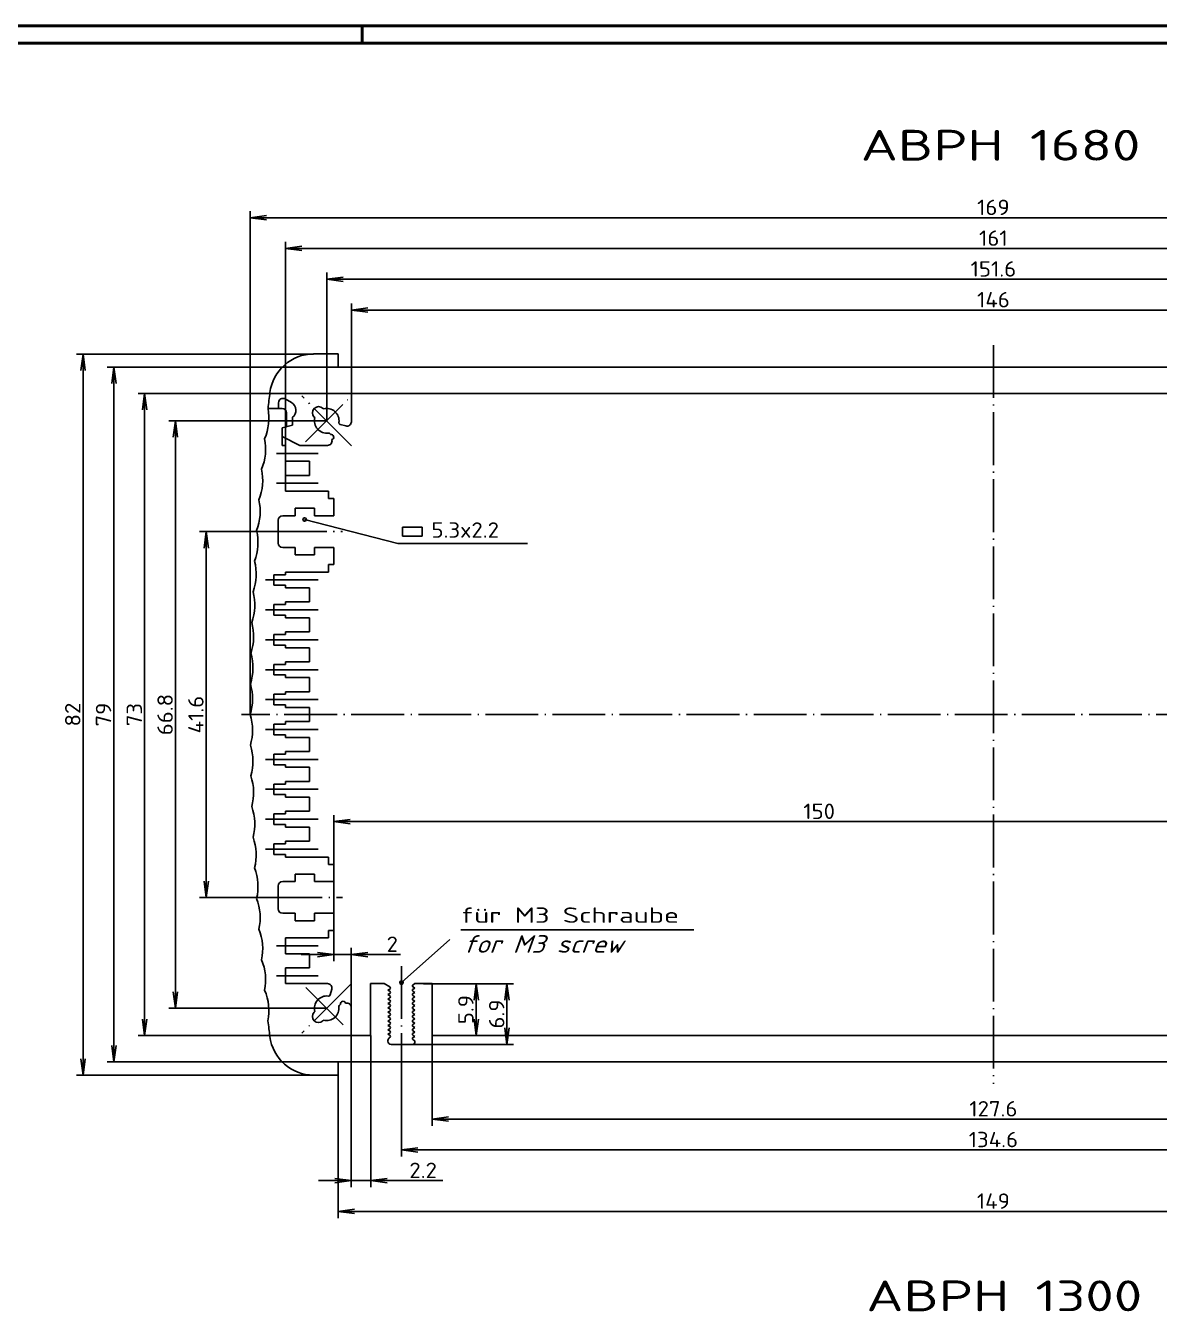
# Model space of a CAD drawing. Extents: x 1 to 840, y 1 to 593.
# Drawn here: x 384.5 to 642.2, y 300.6 to 593 of the extents above; entities that cross this region are included whole.
import ezdxf
from ezdxf.enums import TextEntityAlignment as Align

# ---------------------------------------------------------------- set-up
doc = ezdxf.new("R2010")
doc.units = 0
doc.header["$LTSCALE"] = 0.5
doc.header["$MEASUREMENT"] = 0
doc.linetypes.add('ACAD_ISO04W100', pattern=[30.5, 24, -3, 0.5, -3])
doc.layers.get('0').update_dxf_attribs({"linetype": 'CONTINUOUS'})
doc.styles.get("Standard").update_dxf_attribs({"font": 'ISOCP.shx', "width": 1.2})
doc.dimstyles.new('PHOENIX', dxfattribs={"dimtxt": 3.5, "dimasz": 3.72, "dimexe": 1.5, "dimexo": 0, "dimgap": 0.7, "dimtad": 1, "dimdsep": 46, "dimtxsty": 'STANDARD', "dimblk1": '_OPEN15', "dimblk2": '_OPEN15', "dimsah": 1, "dimcen": 0, "dimclrd": 1, "dimclre": 1, "dimclrt": 5, "dimadec": 0, "dimazin": 0, "dimtfac": 0.666667, "dimtmove": 0, "dimatfit": 0, "dimldrblk": '_OPEN15', "dimfxl": 1, "dimtolj": 1, "dimarcsym": 0})

# ---------------------------------------------------------------- blocks, each defined once
blk = doc.blocks.new('_OPEN15', base_point=(1, 0))
at = {"color": 0, "linetype": 'ByBlock'}
for p, q in [((1, 0), (0, 0.132)), ((0, 0), (1, 0)), ((1, 0), (0, -0.132))]:
    blk.add_line(p, q, dxfattribs=at)
blk = doc.blocks.new('*D48')
at = {"color": 1, "linetype": 'Continuous', "lineweight": -2}
for p, q in [((435.5, 436.34), (435.5, 550.84)), ((773.5, 436.34), (773.5, 550.84)), ((439.22, 549.34), (769.78, 549.34))]:
    blk.add_line(p, q, dxfattribs=at)
at = {"color": 1, "linetype": 'Continuous', "lineweight": -2, "xscale": 3.72, "yscale": 3.72, "zscale": 3.72, "rotation": 180}
blk.add_blockref('_OPEN15', (435.5, 549.34), dxfattribs=at)
at = {"color": 1, "linetype": 'Continuous', "lineweight": -2, "xscale": 3.72, "yscale": 3.72, "zscale": 3.72}
blk.add_blockref('_OPEN15', (773.5, 549.34), dxfattribs=at)
at = {"color": 5, "linetype": 'Continuous', "insert": (604.5, 551.69), "char_height": 3.5, "attachment_point": 5}
blk.add_mtext('\\A1;169', dxfattribs=at)
blk = doc.blocks.new('*D49')
at = {"color": 1, "linetype": 'Continuous', "lineweight": -2}
for p, q in [((443.5, 487.14), (443.5, 543.84)), ((765.5, 487.14), (765.5, 543.84)), ((447.22, 542.34), (761.78, 542.34))]:
    blk.add_line(p, q, dxfattribs=at)
at = {"color": 1, "linetype": 'Continuous', "lineweight": -2, "xscale": 3.72, "yscale": 3.72, "zscale": 3.72, "rotation": 180}
blk.add_blockref('_OPEN15', (443.5, 542.34), dxfattribs=at)
at = {"color": 1, "linetype": 'Continuous', "lineweight": -2, "xscale": 3.72, "yscale": 3.72, "zscale": 3.72}
blk.add_blockref('_OPEN15', (765.5, 542.34), dxfattribs=at)
at = {"color": 5, "linetype": 'Continuous', "insert": (604.5, 544.69), "char_height": 3.5, "attachment_point": 5}
blk.add_mtext('\\A1;161', dxfattribs=at)
blk = doc.blocks.new('*D50')
at = {"color": 1, "linetype": 'Continuous', "lineweight": -2}
for p, q in [((452.91, 503.14), (452.91, 536.84)), ((456.63, 535.34), (752.39, 535.34)), ((756.11, 503.14), (756.11, 536.84))]:
    blk.add_line(p, q, dxfattribs=at)
at = {"color": 1, "linetype": 'Continuous', "lineweight": -2, "xscale": 3.72, "yscale": 3.72, "zscale": 3.72, "rotation": 180}
blk.add_blockref('_OPEN15', (452.91, 535.34), dxfattribs=at)
at = {"color": 1, "linetype": 'Continuous', "lineweight": -2, "xscale": 3.72, "yscale": 3.72, "zscale": 3.72}
blk.add_blockref('_OPEN15', (756.11, 535.34), dxfattribs=at)
at = {"color": 5, "linetype": 'Continuous', "insert": (604.51, 537.69), "char_height": 3.5, "attachment_point": 5}
blk.add_mtext('\\A1;151.6', dxfattribs=at)
blk = doc.blocks.new('*D51')
at = {"color": 1, "linetype": 'Continuous', "lineweight": -2}
for p, q in [((458.51, 509.34), (458.51, 529.84)), ((750.51, 509.34), (750.51, 529.84)), ((462.23, 528.34), (746.79, 528.34))]:
    blk.add_line(p, q, dxfattribs=at)
at = {"color": 1, "linetype": 'Continuous', "lineweight": -2, "xscale": 3.72, "yscale": 3.72, "zscale": 3.72, "rotation": 180}
blk.add_blockref('_OPEN15', (458.51, 528.34), dxfattribs=at)
at = {"color": 1, "linetype": 'Continuous', "lineweight": -2, "xscale": 3.72, "yscale": 3.72, "zscale": 3.72}
blk.add_blockref('_OPEN15', (750.51, 528.34), dxfattribs=at)
at = {"color": 5, "linetype": 'Continuous', "insert": (604.51, 530.69), "char_height": 3.5, "attachment_point": 5}
blk.add_mtext('\\A1;146', dxfattribs=at)
blk = doc.blocks.new('*D52')
at = {"color": 1, "linetype": 'Continuous', "lineweight": -2}
for p, q in [((455.5, 354.34), (455.5, 321.84)), ((753.5, 354.34), (753.5, 321.84)), ((459.22, 323.34), (749.78, 323.34))]:
    blk.add_line(p, q, dxfattribs=at)
at = {"color": 1, "linetype": 'Continuous', "lineweight": -2, "xscale": 3.72, "yscale": 3.72, "zscale": 3.72, "rotation": 180}
blk.add_blockref('_OPEN15', (455.5, 323.34), dxfattribs=at)
at = {"color": 1, "linetype": 'Continuous', "lineweight": -2, "xscale": 3.72, "yscale": 3.72, "zscale": 3.72}
blk.add_blockref('_OPEN15', (753.5, 323.34), dxfattribs=at)
at = {"color": 5, "linetype": 'Continuous', "insert": (604.5, 325.69), "char_height": 3.5, "attachment_point": 5}
blk.add_mtext('\\A1;149', dxfattribs=at)
blk = doc.blocks.new('*D53')
at = {"color": 1, "linetype": 'Continuous', "lineweight": -2}
for p, q in [((469.9, 357.34), (469.9, 335.84)), ((739.1, 357.34), (739.1, 335.84)), ((473.62, 337.34), (735.38, 337.34))]:
    blk.add_line(p, q, dxfattribs=at)
at = {"color": 1, "linetype": 'Continuous', "lineweight": -2, "xscale": 3.72, "yscale": 3.72, "zscale": 3.72, "rotation": 180}
blk.add_blockref('_OPEN15', (469.9, 337.34), dxfattribs=at)
at = {"color": 1, "linetype": 'Continuous', "lineweight": -2, "xscale": 3.72, "yscale": 3.72, "zscale": 3.72}
blk.add_blockref('_OPEN15', (739.1, 337.34), dxfattribs=at)
at = {"color": 5, "linetype": 'Continuous', "insert": (604.5, 339.69), "char_height": 3.5, "attachment_point": 5}
blk.add_mtext('\\A1;134.6', dxfattribs=at)
blk = doc.blocks.new('*D54')
at = {"color": 1, "linetype": 'Continuous', "lineweight": -2}
for p, q in [((454.5, 387.24), (454.5, 413.49)), ((754.5, 387.24), (754.5, 413.49)), ((458.22, 411.99), (750.78, 411.99))]:
    blk.add_line(p, q, dxfattribs=at)
at = {"color": 1, "linetype": 'Continuous', "lineweight": -2, "xscale": 3.72, "yscale": 3.72, "zscale": 3.72, "rotation": 180}
blk.add_blockref('_OPEN15', (454.5, 411.99), dxfattribs=at)
at = {"color": 1, "linetype": 'Continuous', "lineweight": -2, "xscale": 3.72, "yscale": 3.72, "zscale": 3.72}
blk.add_blockref('_OPEN15', (754.5, 411.99), dxfattribs=at)
at = {"color": 5, "linetype": 'Continuous', "insert": (564.88, 414.34), "char_height": 3.5, "attachment_point": 5}
blk.add_mtext('\\A1;150', dxfattribs=at)
blk = doc.blocks.new('*D55')
at = {"color": 1, "linetype": 'Continuous', "lineweight": -2}
for p, q in [((449.92, 518.34), (396, 518.34)), ((397.5, 514.62), (397.5, 358.06)), ((449.91, 354.34), (396, 354.34))]:
    blk.add_line(p, q, dxfattribs=at)
at = {"color": 1, "linetype": 'Continuous', "lineweight": -2, "xscale": 3.72, "yscale": 3.72, "zscale": 3.72}
for p, rotation in [((397.5, 518.34), 90), ((397.5, 354.34), 270)]:
    blk.add_blockref('_OPEN15', p, dxfattribs=dict(at, rotation=rotation))
at = {"color": 5, "linetype": 'Continuous', "insert": (395.15, 436.34), "char_height": 3.5, "attachment_point": 5, "rotation": 90}
blk.add_mtext('\\A1;82', dxfattribs=at)
blk = doc.blocks.new('*D56')
at = {"color": 1, "linetype": 'Continuous', "lineweight": -2}
for p, q in [((452.91, 503.14), (417, 503.14)), ((418.5, 499.42), (418.5, 373.26)), ((452.9, 369.54), (417, 369.54))]:
    blk.add_line(p, q, dxfattribs=at)
at = {"color": 1, "linetype": 'Continuous', "lineweight": -2, "xscale": 3.72, "yscale": 3.72, "zscale": 3.72}
for p, rotation in [((418.5, 503.14), 90), ((418.5, 369.54), 270)]:
    blk.add_blockref('_OPEN15', p, dxfattribs=dict(at, rotation=rotation))
at = {"color": 5, "linetype": 'Continuous', "insert": (416.15, 436.34), "char_height": 3.5, "attachment_point": 5, "rotation": 90}
blk.add_mtext('\\A1;66.8', dxfattribs=at)
blk = doc.blocks.new('*D57')
at = {"color": 1, "linetype": 'Continuous', "lineweight": -2}
for p, q in [((455.51, 515.34), (403, 515.34)), ((404.5, 511.62), (404.5, 361.06)), ((455.5, 357.34), (403, 357.34))]:
    blk.add_line(p, q, dxfattribs=at)
at = {"color": 1, "linetype": 'Continuous', "lineweight": -2, "xscale": 3.72, "yscale": 3.72, "zscale": 3.72}
for p, rotation in [((404.5, 515.34), 90), ((404.5, 357.34), 270)]:
    blk.add_blockref('_OPEN15', p, dxfattribs=dict(at, rotation=rotation))
at = {"color": 5, "linetype": 'Continuous', "insert": (402.15, 436.34), "char_height": 3.5, "attachment_point": 5, "rotation": 90}
blk.add_mtext('\\A1;79', dxfattribs=at)
blk = doc.blocks.new('*D58')
at = {"color": 1, "linetype": 'Continuous', "lineweight": -2}
for p, q in [((458.51, 509.34), (410, 509.34)), ((411.5, 505.62), (411.5, 367.06)), ((458.5, 363.34), (410, 363.34))]:
    blk.add_line(p, q, dxfattribs=at)
at = {"color": 1, "linetype": 'Continuous', "lineweight": -2, "xscale": 3.72, "yscale": 3.72, "zscale": 3.72}
for p, rotation in [((411.5, 509.34), 90), ((411.5, 363.34), 270)]:
    blk.add_blockref('_OPEN15', p, dxfattribs=dict(at, rotation=rotation))
at = {"color": 5, "linetype": 'Continuous', "insert": (409.15, 436.34), "char_height": 3.5, "attachment_point": 5, "rotation": 90}
blk.add_mtext('\\A1;73', dxfattribs=at)
blk = doc.blocks.new('*D59')
at = {"color": 1, "linetype": 'Continuous', "lineweight": -2}
for p, q in [((440.9, 477.94), (424, 477.94)), ((425.5, 474.22), (425.5, 398.46)), ((439.9, 394.74), (424, 394.74))]:
    blk.add_line(p, q, dxfattribs=at)
at = {"color": 1, "linetype": 'Continuous', "lineweight": -2, "xscale": 3.72, "yscale": 3.72, "zscale": 3.72}
for p, rotation in [((425.5, 477.94), 90), ((425.5, 394.74), 270)]:
    blk.add_blockref('_OPEN15', p, dxfattribs=dict(at, rotation=rotation))
at = {"color": 5, "linetype": 'Continuous', "insert": (423.15, 436.34), "char_height": 3.5, "attachment_point": 5, "rotation": 90}
blk.add_mtext('\\A1;41.6', dxfattribs=at)
blk = doc.blocks.new('*D60')
at = {"color": 1, "linetype": 'Continuous', "lineweight": -2}
for p, q in [((454.5, 389.19), (454.5, 380.27)), ((458.5, 369.74), (458.5, 383.27)), ((450.78, 381.77), (447.06, 381.77)), ((454.5, 381.77), (458.5, 381.77)), ((462.22, 381.77), (469.68, 381.77))]:
    blk.add_line(p, q, dxfattribs=at)
at = {"color": 1, "linetype": 'Continuous', "lineweight": -2, "xscale": 3.72, "yscale": 3.72, "zscale": 3.72}
blk.add_blockref('_OPEN15', (454.5, 381.77), dxfattribs=at)
at = {"color": 1, "linetype": 'Continuous', "lineweight": -2, "xscale": 3.72, "yscale": 3.72, "zscale": 3.72, "rotation": 180}
blk.add_blockref('_OPEN15', (458.5, 381.77), dxfattribs=at)
at = {"color": 5, "linetype": 'Continuous', "insert": (467.81, 384.12), "char_height": 3.5, "attachment_point": 5}
blk.add_mtext('\\A1;2', dxfattribs=at)
blk = doc.blocks.new('*D61')
at = {"color": 1, "linetype": 'Continuous', "lineweight": -2}
for p, q in [((458.5, 363.34), (458.5, 328.84)), ((462.9, 363.34), (462.9, 328.84)), ((454.78, 330.34), (451.06, 330.34)), ((458.5, 330.34), (462.9, 330.34)), ((466.62, 330.34), (479.33, 330.34))]:
    blk.add_line(p, q, dxfattribs=at)
at = {"color": 1, "linetype": 'Continuous', "lineweight": -2, "xscale": 3.72, "yscale": 3.72, "zscale": 3.72}
blk.add_blockref('_OPEN15', (458.5, 330.34), dxfattribs=at)
at = {"color": 1, "linetype": 'Continuous', "lineweight": -2, "xscale": 3.72, "yscale": 3.72, "zscale": 3.72, "rotation": 180}
blk.add_blockref('_OPEN15', (462.9, 330.34), dxfattribs=at)
at = {"color": 5, "linetype": 'Continuous', "insert": (474.83, 332.69), "char_height": 3.5, "attachment_point": 5}
blk.add_mtext('\\A1;2.2', dxfattribs=at)
blk = doc.blocks.new('*D62')
at = {"color": 1, "linetype": 'Continuous', "lineweight": -2}
for p, q in [((476.9, 363.34), (476.9, 342.84)), ((732.1, 363.34), (732.1, 342.84)), ((480.62, 344.34), (728.38, 344.34))]:
    blk.add_line(p, q, dxfattribs=at)
at = {"color": 1, "linetype": 'Continuous', "lineweight": -2, "xscale": 3.72, "yscale": 3.72, "zscale": 3.72, "rotation": 180}
blk.add_blockref('_OPEN15', (476.9, 344.34), dxfattribs=at)
at = {"color": 1, "linetype": 'Continuous', "lineweight": -2, "xscale": 3.72, "yscale": 3.72, "zscale": 3.72}
blk.add_blockref('_OPEN15', (732.1, 344.34), dxfattribs=at)
at = {"color": 5, "linetype": 'Continuous', "insert": (604.5, 346.69), "char_height": 3.5, "attachment_point": 5}
blk.add_mtext('\\A1;127.6', dxfattribs=at)
blk = doc.blocks.new('*D72')
at = {"color": 1, "linetype": 'Continuous', "lineweight": -2}
for p, q in [((476.9, 375.14), (488.4, 375.14)), ((486.9, 371.42), (486.9, 367.06)), ((485.26, 363.34), (488.4, 363.34))]:
    blk.add_line(p, q, dxfattribs=at)
at = {"color": 1, "linetype": 'Continuous', "lineweight": -2, "xscale": 3.72, "yscale": 3.72, "zscale": 3.72}
for p, rotation in [((486.9, 375.14), 90), ((486.9, 363.34), 270)]:
    blk.add_blockref('_OPEN15', p, dxfattribs=dict(at, rotation=rotation))
at = {"color": 5, "linetype": 'Continuous', "insert": (484.55, 369.24), "char_height": 3.5, "attachment_point": 5, "rotation": 90}
blk.add_mtext('\\A1;5.9', dxfattribs=at)
blk = doc.blocks.new('*D73')
at = {"color": 1, "linetype": 'Continuous', "lineweight": -2}
for p, q in [((474.93, 375.14), (495.4, 375.14)), ((493.9, 365.06), (493.9, 371.42)), ((472.46, 361.34), (495.4, 361.34))]:
    blk.add_line(p, q, dxfattribs=at)
at = {"color": 1, "linetype": 'Continuous', "lineweight": -2, "xscale": 3.72, "yscale": 3.72, "zscale": 3.72}
for p, rotation in [((493.9, 375.14), 90), ((493.9, 361.34), 270)]:
    blk.add_blockref('_OPEN15', p, dxfattribs=dict(at, rotation=rotation))
at = {"color": 5, "linetype": 'Continuous', "insert": (491.55, 368.24), "char_height": 3.5, "attachment_point": 5, "rotation": 90}
blk.add_mtext('\\A1;6.9', dxfattribs=at)

msp = doc.modelspace()

# ---------------------------------------------------------------- linework, layer by layer
at = {"color": 1, "linetype": 'Continuous', "lineweight": 50}
for p, q in [((1, 593), (840, 593)), ((461, 589), (461, 593))]:
    msp.add_line(p, q, dxfattribs=at)
at = {"color": 3, "linetype": 'Continuous', "lineweight": 50}
msp.add_line((20, 589), (836, 589), dxfattribs=at)
at = {"color": 7, "linetype": 'Continuous'}
for p, q in [((449.9221, 518.3437), (455.5124, 518.3437)), ((455.5124, 518.3437), (455.5124, 515.3437)), ((455.5124, 515.3437), (753.5124, 515.3437)), ((458.5124, 509.3437), (750.5124, 509.3437)), ((458.5124, 502.9464), (458.5124, 509.3437)), ((439.5628, 505.9437), (442.7955, 505.9437)), ((439.5628, 505.9437), (441.9528, 505.9437)), ((441.9528, 505.9437), (441.9528, 507.2524)), ((444.9124, 507.2757), (443.4528, 508.1184)), ((452.1877, 505.8483), (452.0638, 505.9721)), ((443.7955, 501.8116), (443.7955, 504.9437)), ((445.1124, 502.16), (445.1124, 503.9437)), ((450.0839, 503.9922), (450.2078, 503.8684)), ((442.7955, 501.5437), (443.7955, 501.8116)), ((442.7955, 501.5437), (442.7955, 497.5437)), ((442.8124, 501.5437), (445.1124, 502.16)), ((442.8124, 501.5437), (442.8124, 499.5437)), ((453.7341, 500.077), (453.7495, 500.0193)), ((455.9791, 502.322), (457.2535, 501.9805)), ((443.4955, 497.5437), (442.7955, 497.5437)), ((442.8124, 499.5437), (446.8124, 497.5437)), ((443.4955, 493.9437), (443.4955, 497.5437)), ((453.1096, 497.5437), (446.8124, 497.5437)), ((454.0601, 498.8602), (454.0756, 498.8025)), ((448.9955, 493.9437), (443.4955, 493.9437)), ((448.9955, 490.7437), (448.9955, 493.9437)), ((443.4955, 487.1437), (443.4955, 490.7437)), ((448.9955, 490.7437), (443.4955, 490.7437)), ((453.2955, 487.1437), (443.4955, 487.1437)), ((453.2955, 487.1437), (453.2955, 485.4437)), ((453.2955, 485.4437), (454.4955, 485.4437)), ((454.4955, 481.5437), (454.4955, 485.4437)), ((445.6955, 481.5437), (445.6955, 483.2437)), ((445.6955, 483.2437), (450.0955, 483.2437)), ((450.0955, 481.5437), (450.0955, 483.2437)), ((441.8955, 475.3437), (441.8955, 480.5437)), ((445.6955, 481.5437), (442.8955, 481.5437)), ((454.4955, 481.5437), (450.0955, 481.5437)), ((445.6955, 474.3437), (442.8955, 474.3437)), ((445.6955, 474.3437), (445.6955, 472.6437)), ((450.0955, 474.3437), (450.0955, 472.6437)), ((454.4955, 474.3437), (450.0955, 474.3437)), ((454.4955, 474.3437), (454.4955, 470.4437)), ((445.6955, 472.6437), (450.0955, 472.6437)), ((443.4955, 468.1437), (440.8955, 468.1437)), ((440.8955, 468.1437), (440.8955, 465.7437)), ((443.4955, 468.7437), (443.4955, 468.1437)), ((453.2955, 468.7437), (443.4955, 468.7437)), ((453.2955, 470.4437), (453.2955, 468.7437)), ((453.2955, 470.4437), (454.4955, 470.4437)), ((443.4955, 465.7437), (440.8955, 465.7437)), ((443.4955, 465.7437), (443.4955, 465.1437)), ((448.9955, 465.1437), (443.4955, 465.1437)), ((448.9955, 465.1437), (448.9955, 461.9437)), ((443.4955, 461.9437), (443.4955, 461.3437)), ((448.9955, 461.9437), (443.4955, 461.9437)), ((443.4955, 461.3437), (440.8955, 461.3437)), ((440.8955, 461.3437), (440.8955, 458.9437)), ((443.4955, 458.9437), (440.8955, 458.9437)), ((443.4955, 458.9437), (443.4955, 458.3437)), ((448.9955, 458.3437), (443.4955, 458.3437)), ((448.9955, 458.3437), (448.9955, 455.1437)), ((440.8955, 454.5437), (440.8955, 452.1437)), ((443.4955, 454.5437), (440.8955, 454.5437)), ((443.4955, 455.1437), (443.4955, 454.5437)), ((448.9955, 455.1437), (443.4955, 455.1437)), ((443.4955, 452.1437), (440.8955, 452.1437)), ((443.4955, 452.1437), (443.4955, 451.5437)), ((448.9955, 451.5437), (443.4955, 451.5437)), ((448.9955, 451.5437), (448.9955, 448.3437)), ((443.4955, 447.7437), (440.8955, 447.7437)), ((440.8955, 447.7437), (440.8955, 445.3437)), ((443.4955, 448.3437), (443.4955, 447.7437)), ((448.9955, 448.3437), (443.4955, 448.3437)), ((443.4955, 445.3437), (440.8955, 445.3437)), ((443.4955, 445.3437), (443.4955, 444.7437)), ((448.9955, 444.7437), (443.4955, 444.7437)), ((448.9955, 444.7437), (448.9955, 441.5437)), ((443.4955, 441.5437), (443.4955, 440.9437)), ((448.9955, 441.5437), (443.4955, 441.5437)), ((440.8955, 440.9437), (440.8955, 438.5437)), ((443.4955, 440.9437), (440.8955, 440.9437)), ((443.4955, 438.5437), (440.8955, 438.5437)), ((443.4955, 438.5437), (443.4955, 437.9437)), ((448.9955, 437.9437), (443.4955, 437.9437)), ((448.9955, 437.9437), (448.9955, 434.7437)), ((443.4955, 434.1437), (440.8955, 434.1437)), ((440.8955, 431.7437), (440.8955, 434.1437)), ((443.4955, 434.1437), (443.4955, 434.7437)), ((448.9955, 434.7437), (443.4955, 434.7437)), ((443.4955, 431.7437), (440.8955, 431.7437)), ((443.4955, 431.1437), (443.4955, 431.7437)), ((448.9955, 431.1437), (443.4955, 431.1437)), ((448.9955, 427.9437), (448.9955, 431.1437)), ((440.8955, 424.9437), (440.8955, 427.3437)), ((443.4955, 427.3437), (440.8955, 427.3437)), ((443.4955, 427.3437), (443.4955, 427.9437)), ((448.9955, 427.9437), (443.4955, 427.9437)), ((443.4955, 424.9437), (440.8955, 424.9437)), ((443.4955, 424.3437), (443.4955, 424.9437)), ((448.9955, 424.3437), (443.4955, 424.3437)), ((448.9955, 421.1437), (448.9955, 424.3437)), ((443.4955, 420.5437), (443.4955, 421.1437)), ((448.9955, 421.1437), (443.4955, 421.1437)), ((443.4955, 420.5437), (440.8955, 420.5437)), ((440.8955, 418.1437), (440.8955, 420.5437)), ((443.4955, 418.1437), (440.8955, 418.1437)), ((443.4955, 417.5437), (443.4955, 418.1437)), ((448.9955, 417.5437), (443.4955, 417.5437)), ((448.9955, 414.3437), (448.9955, 417.5437)), ((440.8955, 411.3437), (440.8955, 413.7437)), ((443.4955, 413.7437), (440.8955, 413.7437)), ((443.4955, 413.7437), (443.4955, 414.3437)), ((448.9955, 414.3437), (443.4955, 414.3437)), ((443.4955, 411.3437), (440.8955, 411.3437)), ((443.4955, 410.7437), (443.4955, 411.3437)), ((448.9955, 410.7437), (443.4955, 410.7437)), ((448.9955, 407.5437), (448.9955, 410.7437)), ((443.4955, 406.9437), (440.8955, 406.9437)), ((440.8955, 404.5437), (440.8955, 406.9437)), ((443.4955, 406.9437), (443.4955, 407.5437)), ((448.9955, 407.5437), (443.4955, 407.5437)), ((440.8955, 404.5437), (443.4955, 404.5437)), ((443.4955, 404.5437), (443.4955, 403.9437)), ((453.2955, 403.9437), (443.4955, 403.9437)), ((453.2955, 402.2437), (453.2955, 403.9437)), ((453.2955, 402.2437), (454.4955, 402.2437)), ((454.4955, 398.3437), (454.4955, 402.2437)), ((445.6955, 398.3437), (442.8955, 398.3437)), ((445.6955, 398.3437), (445.6955, 400.0437)), ((445.6955, 400.0437), (450.0955, 400.0437)), ((450.0955, 398.3437), (450.0955, 400.0437)), ((454.4955, 398.3437), (450.0955, 398.3437)), ((441.8955, 397.3437), (441.8955, 392.1437)), ((445.6955, 391.1437), (442.8955, 391.1437)), ((445.6955, 391.1437), (445.6955, 389.4437)), ((445.6955, 389.4437), (450.0955, 389.4437)), ((450.0955, 391.1437), (450.0955, 389.4437)), ((454.4955, 391.1437), (450.0955, 391.1437)), ((454.4955, 391.1437), (454.4955, 387.2437)), ((453.2955, 385.5437), (453.2955, 387.2437)), ((453.2955, 387.2437), (454.4955, 387.2437)), ((453.2955, 385.5437), (443.4955, 385.5437)), ((443.4955, 385.5437), (443.4955, 381.9437)), ((448.9955, 381.9437), (443.4955, 381.9437)), ((448.9955, 381.9437), (448.9955, 378.7437)), ((443.4955, 378.7437), (443.4955, 375.1437)), ((448.9955, 378.7437), (443.4955, 378.7437)), ((453.0928, 375.1437), (443.4955, 375.1437)), ((462.8955, 375.1437), (462.8955, 363.3437)), ((465.982, 375.1437), (462.8955, 375.1437)), ((465.982, 375.1437), (467.2472, 374.4025)), ((472.9555, 375.1437), (472.5439, 374.9025)), ((472.9555, 374.1437), (472.5439, 374.3848)), ((472.9555, 375.1437), (476.8955, 375.1437)), ((476.8955, 375.1437), (476.8955, 363.3437)), ((453.7173, 372.6104), (454.0588, 373.8849)), ((466.8355, 373.6437), (467.2472, 373.8848)), ((466.8355, 373.6437), (467.2472, 373.4025)), ((466.8355, 372.6437), (467.2472, 372.8848)), ((466.8355, 372.6437), (467.2472, 372.4025)), ((466.8355, 371.6437), (467.2472, 371.8848)), ((466.8355, 371.6437), (467.2472, 371.4025)), ((472.9555, 374.1437), (472.5439, 373.9025)), ((472.9555, 373.1437), (472.5439, 373.3848)), ((472.9555, 373.1437), (472.5439, 372.9025)), ((472.9555, 372.1437), (472.5439, 372.3848)), ((472.9555, 372.1437), (472.5439, 371.9025)), ((472.9555, 371.1437), (472.5439, 371.3848)), ((450.1909, 368.819), (450.0671, 368.6952)), ((455.9623, 370.3654), (456.0199, 370.3809)), ((457.179, 370.6914), (457.2367, 370.7069)), ((458.4955, 369.741), (458.4955, 363.3437)), ((466.8355, 370.6437), (467.2472, 370.8848)), ((466.8355, 370.6437), (467.2472, 370.4025)), ((466.8355, 369.6437), (467.2472, 369.8848)), ((466.8355, 369.6437), (467.2472, 369.4025)), ((466.8355, 368.6437), (467.2472, 368.8848)), ((466.8355, 368.6437), (467.2472, 368.4025)), ((472.9555, 371.1437), (472.5439, 370.9025)), ((472.9555, 370.1437), (472.5439, 370.3848)), ((472.9555, 370.1437), (472.5439, 369.9025)), ((472.9555, 369.1437), (472.5439, 369.3848)), ((472.9555, 369.1437), (472.5439, 368.9025)), ((472.9555, 368.1437), (472.5439, 368.3848)), ((452.1708, 366.8391), (452.047, 366.7153)), ((466.8355, 367.6437), (467.2472, 367.8848)), ((466.8355, 367.6437), (467.2472, 367.4025)), ((466.8355, 366.6437), (467.2472, 366.8848)), ((466.8355, 366.6437), (467.2472, 366.4025)), ((466.8355, 365.6437), (467.2472, 365.8848)), ((466.8355, 365.6437), (467.2472, 365.4025)), ((472.9555, 368.1437), (472.5439, 367.9025)), ((472.9555, 367.1437), (472.5439, 367.3848)), ((472.9555, 367.1437), (472.5439, 366.9025)), ((472.9555, 366.1437), (472.5439, 366.3848)), ((472.9555, 366.1437), (472.5439, 365.9025)), ((458.4955, 363.3437), (462.8955, 363.3437)), ((466.8355, 364.6437), (467.2472, 364.8848)), ((466.8355, 364.6437), (467.2472, 364.4025)), ((466.8355, 363.6437), (467.2472, 363.8848)), ((466.8355, 363.6437), (467.2472, 363.4025)), ((467.1817, 362.8465), (467.2472, 362.8848)), ((472.9555, 365.1437), (472.5439, 365.3848)), ((472.9555, 365.1437), (472.5439, 364.9025)), ((472.9555, 364.1437), (472.5439, 364.3848)), ((472.9555, 364.1437), (472.5439, 363.9025)), ((472.9555, 363.1437), (472.5439, 363.3848)), ((472.9555, 363.1437), (472.5439, 362.9025)), ((732.0955, 363.3437), (476.8955, 363.3437)), ((466.8355, 362.2425), (466.8355, 362.0437)), ((472.4555, 361.3437), (467.5355, 361.3437)), ((472.9555, 362.1437), (472.5439, 362.3848)), ((472.9555, 362.1437), (472.9555, 361.8437)), ((455.4955, 357.3437), (753.4955, 357.3437)), ((455.4955, 354.3437), (455.4955, 357.3437)), ((449.9052, 354.3437), (455.4955, 354.3437))]:
    msp.add_line(p, q, dxfattribs=at)
at = {"color": 1, "linetype": 'ACAD_ISO04W100'}
for p, q in [((604.4955, 520.3435), (604.4955, 352.3437)), ((458.5692, 497.4868), (447.2555, 508.8005)), ((448.104, 498.3354), (457.7207, 507.952)), ((450.9955, 495.7437), (441.4955, 495.7437)), ((450.9955, 488.9437), (441.4955, 488.9437)), ((440.8955, 477.9437), (456.4904, 477.9437)), ((450.9955, 466.9437), (438.8955, 466.9437)), ((450.9955, 460.1437), (438.8955, 460.1437)), ((450.9955, 453.3437), (438.8955, 453.3437)), ((450.9955, 446.5437), (438.8955, 446.5437)), ((450.9955, 439.7437), (438.8955, 439.7437)), ((775.4955, 436.3437), (433.4955, 436.3437)), ((450.9955, 432.9437), (438.8955, 432.9437)), ((450.9955, 426.1437), (438.8955, 426.1437)), ((450.9955, 419.3437), (438.8955, 419.3437)), ((450.9955, 412.5437), (438.8955, 412.5437)), ((450.9955, 405.7437), (438.8955, 405.7437)), ((439.8955, 394.7437), (456.4904, 394.7437)), ((450.9955, 383.7437), (441.4955, 383.7437)), ((469.8955, 379.1437), (469.8955, 357.3437)), ((450.9955, 376.9437), (441.4955, 376.9437)), ((458.5524, 375.2005), (447.2387, 363.8868)), ((448.166, 374.2732), (457.625, 364.8142))]:
    msp.add_line(p, q, dxfattribs=at)
at = {"color": 1, "linetype": 'Continuous'}
for p, q in [((447.8806, 480.6933), (469.04, 475.2724)), ((469.04, 475.2724), (498.5547, 475.2724)), ((483.3986, 387.4072), (536.3792, 387.4072)), ((469.8955, 375.3719), (480.8986, 385.179))]:
    msp.add_line(p, q, dxfattribs=at)
at = {"color": 5, "linetype": 'Continuous'}
for p, q in [((470.1251, 478.9586), (474.574, 478.9586)), ((470.1251, 476.8987), (470.1251, 478.9586)), ((474.574, 476.8987), (470.1251, 476.8987)), ((474.574, 478.9586), (474.574, 476.8987))]:
    msp.add_line(p, q, dxfattribs=at)
at = {"color": 3, "linetype": 'Continuous'}
for centre in [(447.8806, 480.6933), (469.8955, 375.3719)]:
    msp.add_circle(centre, 0.4, dxfattribs=at)
at = {"color": 7, "linetype": 'Continuous'}
for centre, radius, start, end in [((449.9221, 508.3437), 10, 90, 172.990501), ((1035.5124, 436.3437), 600, 172.9905008, 173.3386931), ((427.7565, 503.7967), 12, 336.755588, 10.306531), ((442.9528, 507.2524), 1, 60, 180), ((442.7955, 504.9437), 1, 0, 90), ((443.9124, 505.5437), 2, 306.869898, 60), ((451.0739, 504.9822), 1.4, 45, 225), ((452.9124, 503.1437), 2.8, 352.180756, 105), ((452.9124, 503.1437), 2.8, 165, 277.819244), ((457.5124, 502.9464), 1, 255, 0), ((453.3477, 499.9734), 0.4, 15, 97.819244), ((453.9048, 499.4397), 0.6, 285, 105), ((456.0826, 502.7083), 0.4, 172.180756, 255), ((427.0128, 496.7209), 12, 337.422256, 11.244393), ((453.1096, 498.5437), 1, 270, 15), ((426.3514, 489.637), 12, 338.088924, 11.911061), ((425.7726, 482.5458), 12, 338.755591, 12.577728), ((442.8955, 480.5437), 1, 90, 180), ((425.2763, 475.4484), 12, 339.422259, 13.244396), ((442.8955, 475.3437), 1, 180, 270), ((424.8626, 468.3457), 12, 340.088927, 13.911064), ((424.5316, 461.2386), 12, 340.755594, 14.577731), ((424.2833, 454.1282), 12, 341.422262, 15.244399), ((424.1177, 447.0153), 12, 342.08893, 15.911067), ((424.0349, 439.9011), 12, 342.755598, 16.577735), ((424.0349, 432.7863), 12, 343.422265, 17.244402), ((424.1177, 425.672), 12, 344.088933, 17.91107), ((424.2833, 418.5592), 12, 344.755601, 18.577738), ((424.5316, 411.4488), 12, 345.422269, 19.244406), ((424.8626, 404.3417), 12, 346.088936, 19.911073), ((425.2763, 397.239), 12, 346.755604, 20.577741), ((442.8955, 397.3437), 1, 90, 180), ((425.7726, 390.1416), 12, 347.422272, 21.244409), ((442.8955, 392.1437), 1, 180, 270), ((426.3514, 383.0504), 12, 348.088939, 21.911076), ((427.0128, 375.9664), 12, 348.755607, 22.577744), ((453.0928, 374.1437), 1, 345, 90), ((467.0955, 374.1437), 0.3, 300.362544, 59.637456), ((472.6955, 374.6437), 0.3, 120.362544, 239.637456), ((427.7565, 368.8907), 12, 349.422275, 23.244412), ((452.8955, 369.5437), 2.8, 82.180756, 195), ((453.3309, 372.7139), 0.4, 262.180756, 345), ((467.0955, 373.1437), 0.3, 300.362544, 59.637456), ((467.0955, 372.1437), 0.3, 300.362544, 59.637456), ((467.0955, 371.1437), 0.3, 300.362544, 59.637456), ((472.6955, 373.6437), 0.3, 120.362544, 239.637456), ((472.6955, 372.6437), 0.3, 120.362544, 239.637456), ((472.6955, 371.6437), 0.3, 120.362544, 239.637456), ((451.0571, 367.7052), 1.4, 135, 315), ((452.8955, 369.5437), 2.8, 254.757729, 7.819244), ((456.0658, 369.979), 0.4, 105, 187.819244), ((456.5995, 370.5362), 0.6, 15, 195), ((457.4955, 369.741), 1, 0, 105), ((467.0955, 370.1437), 0.3, 300.362544, 59.637456), ((467.0955, 369.1437), 0.3, 300.362544, 59.637456), ((467.0955, 368.1437), 0.3, 300.362544, 59.637456), ((472.6955, 370.6437), 0.3, 120.362544, 239.637456), ((472.6955, 369.6437), 0.3, 120.362544, 239.637456), ((472.6955, 368.6437), 0.3, 120.362544, 239.637456), ((1035.4955, 436.3437), 600, 186.6666772, 187.0094992), ((467.0955, 367.1437), 0.3, 300.362544, 59.637456), ((467.0955, 366.1437), 0.3, 300.362544, 59.637456), ((472.6955, 367.6437), 0.3, 120.362544, 239.637456), ((472.6955, 366.6437), 0.3, 120.362544, 239.637456), ((472.6955, 365.6437), 0.3, 120.362544, 239.637456), ((449.9052, 364.3437), 10, 187.009499, 270), ((467.5355, 362.2425), 0.7, 120.362544, 180), ((467.0955, 365.1437), 0.3, 300.362544, 59.637456), ((467.0955, 364.1437), 0.3, 300.362544, 59.637456), ((467.0955, 363.1437), 0.3, 300.362544, 59.637456), ((472.6955, 364.6437), 0.3, 120.362544, 239.637456), ((472.6955, 363.6437), 0.3, 120.362544, 239.637456), ((472.6955, 362.6437), 0.3, 120.362544, 239.637456), ((467.5355, 362.0437), 0.7, 180, 270), ((472.4555, 361.8437), 0.5, 270, 0)]:
    msp.add_arc(centre, radius, start, end, dxfattribs=at)

# ---------------------------------------------------------------- texts
at = {"color": 3, "linetype": 'Continuous', "width": 1.5}
for s, p in [('ABPH 1680', (574.3361, 560.2217)), ('ABPH 1300', (575.6047, 298.5468))]:
    msp.add_text(s, height=7, dxfattribs=at).set_placement(p, align=Align.BOTTOM_LEFT)
at = {"color": 5, "linetype": 'Continuous', "width": 1.5}
msp.add_text('für M3 Schraube', height=3.5, dxfattribs=at).set_placement((483.3986, 387.9279), align=Align.BOTTOM_LEFT)
at = {"color": 5, "linetype": 'Continuous', "lineweight": 25, "insert": (476.7259, 476.5618), "char_height": 3.5, "attachment_point": 7}
msp.add_mtext('5.3x2.2', dxfattribs=at)
at = {"color": 1, "linetype": 'ACAD_ISO04W100', "lineweight": 25, "insert": (484.0004, 382.1661), "char_height": 4, "attachment_point": 7}
msp.add_mtext('{\\Q20;\\C5;for M3 screw}', dxfattribs=at)

# ---------------------------------------------------------------- dimensions: what is measured, and where the dimension line sits
at = {"color": 7, "linetype": 'Continuous'}
for base, p1, p2, picture, middle in [((773.4955, 549.3437), (435.4955, 436.3437), (773.4955, 436.3437), '*D48', (604.4955, 551.6937)), ((765.4955, 542.3437), (443.4955, 487.1437), (765.4955, 487.1437), '*D49', (604.4955, 544.6937)), ((756.1124, 535.3437), (452.9124, 503.1437), (756.1124, 503.1437), '*D50', (604.5124, 537.6937)), ((750.5124, 528.3437), (458.5124, 509.3437), (750.5124, 509.3437), '*D51', (604.5124, 530.6937)), ((458.4955, 381.7729), (454.4955, 389.1937), (458.4955, 369.741), '*D60', (467.8099, 384.1233)), ((462.8955, 330.3437), (458.4955, 363.3437), (462.8955, 363.3437), '*D61', (474.8349, 332.694)), ((732.0955, 344.3437), (476.8955, 363.3437), (732.0955, 363.3437), '*D62', (604.4955, 346.694)), ((739.0955, 337.3437), (469.8955, 357.3437), (739.0955, 357.3437), '*D53', (604.4955, 339.6937)), ((753.4955, 323.3437), (455.4955, 354.3437), (753.4955, 354.3437), '*D52', (604.4955, 325.6937))]:
    dim = msp.add_linear_dim(base=base, p1=p1, p2=p2, dimstyle='PHOENIX', override={"dimgap": 0.6, "dimdec": 3, "dimlfac": 0.5, "dimtdec": 3}, dxfattribs=at)
    dim.commit()
    dim.dimension.update_dxf_attribs({"geometry": picture, "text_midpoint": middle})
for base, p1, p2, picture, middle in [((397.4955, 354.3437), (449.9221, 518.3437), (449.9052, 354.3437), '*D55', (395.1452, 436.3437)), ((404.4955, 357.3437), (455.5124, 515.3437), (455.4955, 357.3437), '*D57', (402.1455, 436.3437)), ((411.4955, 363.3437), (458.5124, 509.3437), (458.4955, 363.3437), '*D58', (409.1455, 436.3437)), ((418.4955, 369.5437), (452.9124, 503.1437), (452.8955, 369.5437), '*D56', (416.1455, 436.3437)), ((425.4955, 394.7437), (440.8955, 477.9437), (439.8955, 394.7437), '*D59', (423.1455, 436.3437)), ((493.8955, 375.1437), (472.4555, 361.3437), (474.9255, 375.1437), '*D73', (491.5455, 368.2437)), ((486.8955, 363.3437), (476.8955, 375.1437), (485.2622, 363.3437), '*D72', (484.5455, 369.2437))]:
    dim = msp.add_linear_dim(base=base, p1=p1, p2=p2, angle=90, dimstyle='PHOENIX', override={"dimgap": 0.6, "dimdec": 3, "dimlfac": 0.5, "dimtdec": 3}, dxfattribs=at)
    dim.commit()
    dim.dimension.update_dxf_attribs({"geometry": picture, "text_midpoint": middle})
dim = msp.add_linear_dim(base=(754.4955, 411.9918), p1=(454.4955, 387.2437), p2=(754.4955, 387.2437), dimstyle='PHOENIX', override={"dimgap": 0.6, "dimdec": 3, "dimlfac": 0.5, "dimtdec": 3}, dxfattribs=at)
dim.commit()
dim.dimension.update_dxf_attribs({"geometry": '*D54', "text_midpoint": (564.8768, 411.9918), "dimtype": 160})

doc.saveas('drawing.dxf')
